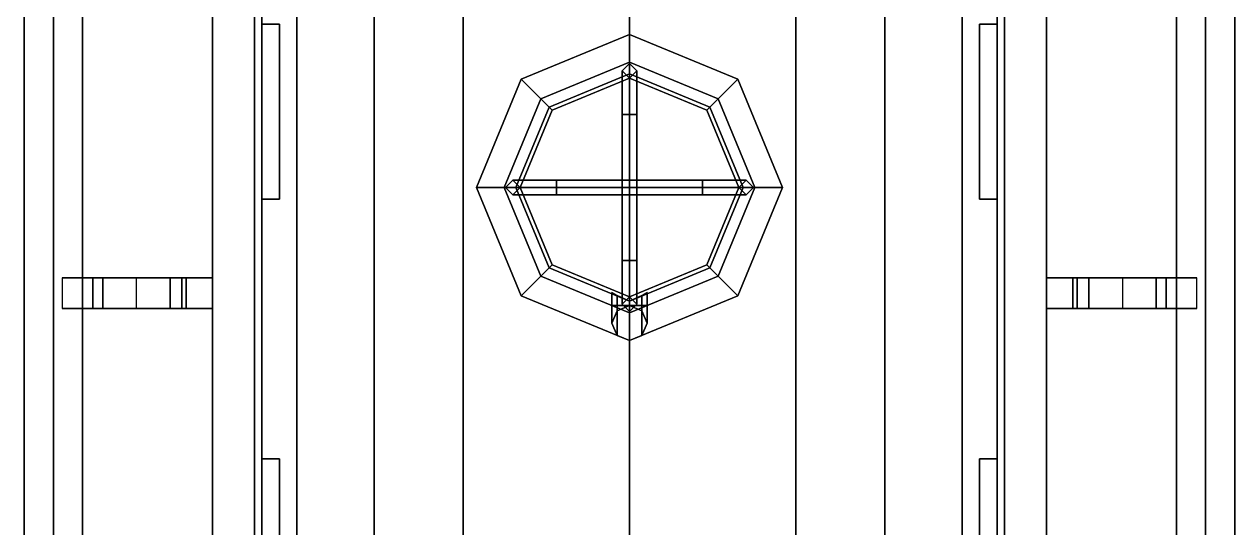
# Model space of a CAD drawing. Extents: x -4.2 to 4.5, y -27.1 to 28.6.
# Drawn here: x -4.15 to 4.15, y -7.98 to -4.53 of the extents above; entities that cross this region are included whole.
import ezdxf

# ---------------------------------------------------------------- set-up
doc = ezdxf.new("R2010")
doc.units = 0
doc.layers.get('0').update_dxf_attribs({"linetype": 'CONTINUOUS'})
doc.layers.add('SUPERSTRUCTURE', color=3, linetype='CONTINUOUS')

msp = doc.modelspace()

# ---------------------------------------------------------------- linework, layer by layer
for points in [[(-2.52, 10.77, 3.56), (-2.52, -9.66, 3.56), (-2.52, -8.71, 3.73), (-2.52, 10.15, 3.73)], [(-2.52, 10.15, 4.7), (-2.52, -8.71, 4.7), (-2.52, -9.66, 4.8), (-2.52, 10.77, 4.8)], [(2.52, -8.71, 3.73), (2.52, -9.66, 3.56), (2.52, 10.77, 3.56), (2.52, 10.15, 3.73)], [(2.52, -9.66, 4.8), (2.52, -8.71, 4.7), (2.52, 10.15, 4.7), (2.52, 10.77, 4.8)], [(-2.28, -9.36, 0.89), (-2.28, 2.44, 0.89), (-3.95, 0, 0.89), (-3.95, -11.13, 0.89)], [(3.95, -11.13, 0.89), (3.95, 0, 0.89), (2.28, 2.44, 0.89), (2.28, -9.36, 0.89)], [(-4.15, 0, 0.5), (-4.15, 0, 0.25), (-4.15, -11.13, 0.25), (-4.15, -11.13, 0.5)], [(-4.15, -11.13, 0.25), (-4.15, 0, 0.25), (-3.95, 0, 0.25), (-3.95, -11.13, 0.25)], [(-3.95, -11.13, 0.5), (-3.95, 0, 0.5), (-4.15, 0, 0.5), (-4.15, -11.13, 0.5)], [(-3.95, 0), (-3.95, 0, -1.15), (-3.95, -11.13, -1.15), (-3.95, -11.13)], [(-3.95, 0, -1.15), (-3.75, 0, -1.36), (-3.75, -11.13, -1.36), (-3.95, -11.13, -1.15)], [(-3.95, 0, 0.25), (-3.95, 0), (-3.95, -11.13), (-3.95, -11.13, 0.25)], [(-3.95, 0, 0.89), (-3.95, 0, 0.5), (-3.95, -11.13, 0.5), (-3.95, -11.13, 0.89)], [(-3.75, -11.13, -1.36), (-3.75, 0, -1.36), (3.75, 0, -1.36), (3.75, -11.13, -1.36)], [(3.75, -11.13, -1.36), (3.75, 0, -1.36), (3.95, 0, -1.15), (3.95, -11.13, -1.15)], [(3.95, -11.13, -1.15), (3.95, 0, -1.15), (3.95, 0), (3.95, -11.13)], [(3.95, -11.13), (3.95, 0), (3.95, 0, 0.25), (3.95, -11.13, 0.25)], [(3.95, -11.13, 0.25), (3.95, 0, 0.25), (4.15, 0, 0.25), (4.15, -11.13, 0.25)], [(4.15, -11.13, 0.5), (4.15, 0, 0.5), (3.95, 0, 0.5), (3.95, -11.13, 0.5)], [(3.95, -11.13, 0.5), (3.95, 0, 0.5), (3.95, 0, 0.89), (3.95, -11.13, 0.89)], [(4.15, 0, 0.25), (4.15, 0, 0.5), (4.15, -11.13, 0.5), (4.15, -11.13, 0.25)], [(-2.52, -4.53, 4.7), (-2.52, -4.53, 3.73), (-2.4, -4.53, 3.73), (-2.4, -4.53, 4.7)], [(-2.52, -4.53, 3.73), (-2.52, -5.73, 3.73), (-2.4, -5.73, 3.73), (-2.4, -4.53, 3.73)], [(-2.4, -4.53, 3.73), (-2.4, -5.73, 3.73), (-2.4, -5.73, 4.7), (-2.4, -4.53, 4.7)], [(2.4, -5.73, 4.7), (2.4, -5.73, 3.73), (2.4, -4.53, 3.73), (2.4, -4.53, 4.7)], [(2.4, -4.53, 4.7), (2.4, -4.53, 3.73), (2.52, -4.53, 3.73), (2.52, -4.53, 4.7)], [(2.4, -4.53, 3.73), (2.4, -5.73, 3.73), (2.52, -5.73, 3.73), (2.52, -4.53, 3.73)], [(0, -4.6, 5.84), (-0.7425, -4.9075, 5.84), (-0.5515, -5.0985, 6.04), (0, -4.87, 6.04)], [(0, -4.6, 5.39), (-0.7425, -4.9075, 5.27), (-0.7425, -4.9075, 5.84), (0, -4.6, 5.84)], [(0.7425, -4.9075, 5.84), (0, -4.6, 5.84), (0, -4.87, 6.04), (0.5515, -5.0985, 6.04)], [(0.7425, -4.9075, 5.27), (0, -4.6, 5.39), (0, -4.6, 5.84), (0.7425, -4.9075, 5.84)], [(0, -4.79, 9.15), (-0.6081, -5.0419, 9.15), (-0.5303, -5.1197, 9.15), (0, -4.9, 9.15)], [(0, -4.79, 8.95), (-0.6081, -5.0419, 8.95), (-0.6081, -5.0419, 9.15), (0, -4.79, 9.15)], [(0, -4.8, 9.15), (-0.05, -4.85, 9.15), (-0.05, -5.15, 9.31), (0, -5.15, 9.36)], [(0.6081, -5.0419, 9.15), (0, -4.79, 9.15), (0, -4.9, 9.15), (0.5303, -5.1197, 9.15)], [(0.6081, -5.0419, 8.95), (0, -4.79, 8.95), (0, -4.79, 9.15), (0.6081, -5.0419, 9.15)], [(0.05, -4.85, 9.15), (0, -4.8, 9.15), (0, -5.15, 9.36), (0.05, -5.15, 9.31)], [(0, -4.87, 6.04), (-0.5515, -5.0985, 6.04), (-0.5515, -5.0985, 8.95), (0, -4.87, 8.95)], [(-0.05, -4.85, 9.15), (0, -4.9, 9.15), (0, -5.15, 9.26), (-0.05, -5.15, 9.31)], [(0, -4.9, 9.15), (0.05, -4.85, 9.15), (0.05, -5.15, 9.31), (0, -5.15, 9.26)], [(0.5515, -5.0985, 6.04), (0, -4.87, 6.04), (0, -4.87, 8.95), (0.5515, -5.0985, 8.95)], [(-0.7425, -4.9075, 5.84), (-1.05, -5.65, 5.84), (-0.78, -5.65, 6.04), (-0.5515, -5.0985, 6.04)], [(-0.7425, -4.9075, 5.27), (-1.05, -5.65, 5.22), (-1.05, -5.65, 5.84), (-0.7425, -4.9075, 5.84)], [(-0.5303, -5.1197, 5.15), (0, -4.9, 5.15), (0, -4.9, 9.15), (-0.5303, -5.1197, 9.15)], [(0, -4.9, 5.15), (0.5303, -5.1197, 5.15), (0.5303, -5.1197, 9.15), (0, -4.9, 9.15)], [(1.05, -5.65, 5.84), (0.7425, -4.9075, 5.84), (0.5515, -5.0985, 6.04), (0.78, -5.65, 6.04)], [(1.05, -5.65, 5.22), (0.7425, -4.9075, 5.27), (0.7425, -4.9075, 5.84), (1.05, -5.65, 5.84)], [(-0.6081, -5.0419, 9.15), (-0.86, -5.65, 9.15), (-0.75, -5.65, 9.15), (-0.5303, -5.1197, 9.15)], [(-0.6081, -5.0419, 8.95), (-0.86, -5.65, 8.95), (-0.86, -5.65, 9.15), (-0.6081, -5.0419, 9.15)], [(0.86, -5.65, 9.15), (0.6081, -5.0419, 9.15), (0.5303, -5.1197, 9.15), (0.75, -5.65, 9.15)], [(0.86, -5.65, 8.95), (0.6081, -5.0419, 8.95), (0.6081, -5.0419, 9.15), (0.86, -5.65, 9.15)], [(-0.5515, -5.0985, 6.04), (-0.78, -5.65, 6.04), (-0.78, -5.65, 8.95), (-0.5515, -5.0985, 8.95)], [(-0.75, -5.65, 5.15), (-0.5303, -5.1197, 5.15), (-0.5303, -5.1197, 9.15), (-0.75, -5.65, 9.15)], [(0.5303, -5.1197, 5.15), (0.75, -5.65, 5.15), (0.75, -5.65, 9.15), (0.5303, -5.1197, 9.15)], [(0.78, -5.65, 6.04), (0.5515, -5.0985, 6.04), (0.5515, -5.0985, 8.95), (0.78, -5.65, 8.95)], [(-0.05, -5.15, 9.31), (0, -5.15, 9.26), (0, -5.65, 9.32), (-0.05, -5.65, 9.37)], [(0, -5.15, 9.36), (-0.05, -5.15, 9.31), (-0.05, -5.65, 9.37), (0, -5.65, 9.42)], [(0, -5.15, 9.26), (0.05, -5.15, 9.31), (0.05, -5.65, 9.37), (0, -5.65, 9.32)], [(0.05, -5.15, 9.31), (0, -5.15, 9.36), (0, -5.65, 9.42), (0.05, -5.65, 9.37)], [(-0.8, -5.6, 9.15), (-0.85, -5.65, 9.15), (-0.5, -5.65, 9.36), (-0.5, -5.6, 9.31)], [(-0.75, -5.65, 9.15), (-0.8, -5.6, 9.15), (-0.5, -5.6, 9.31), (-0.5, -5.65, 9.26)], [(-0.5, -5.65, 9.26), (-0.5, -5.6, 9.31), (0, -5.6, 9.37), (0, -5.65, 9.32)], [(-0.5, -5.6, 9.31), (-0.5, -5.65, 9.36), (0, -5.65, 9.42), (0, -5.6, 9.37)], [(0.5, -5.6, 9.31), (0.5, -5.65, 9.26), (0, -5.65, 9.32), (0, -5.6, 9.37)], [(0.5, -5.65, 9.36), (0.5, -5.6, 9.31), (0, -5.6, 9.37), (0, -5.65, 9.42)], [(0.8, -5.6, 9.15), (0.75, -5.65, 9.15), (0.5, -5.65, 9.26), (0.5, -5.6, 9.31)], [(0.85, -5.65, 9.15), (0.8, -5.6, 9.15), (0.5, -5.6, 9.31), (0.5, -5.65, 9.36)], [(-1.05, -5.65, 5.84), (-0.7425, -6.3925, 5.84), (-0.5515, -6.2015, 6.04), (-0.78, -5.65, 6.04)], [(-1.05, -5.65, 5.22), (-0.7425, -6.3925, 5.27), (-0.7425, -6.3925, 5.84), (-1.05, -5.65, 5.84)], [(-0.86, -5.65, 9.15), (-0.6081, -6.2581, 9.15), (-0.5303, -6.1803, 9.15), (-0.75, -5.65, 9.15)], [(-0.86, -5.65, 8.95), (-0.6081, -6.2581, 8.95), (-0.6081, -6.2581, 9.15), (-0.86, -5.65, 9.15)], [(-0.85, -5.65, 9.15), (-0.8, -5.7, 9.15), (-0.5, -5.7, 9.31), (-0.5, -5.65, 9.36)], [(-0.8, -5.7, 9.15), (-0.75, -5.65, 9.15), (-0.5, -5.65, 9.26), (-0.5, -5.7, 9.31)], [(-0.78, -5.65, 6.04), (-0.5515, -6.2015, 6.04), (-0.5515, -6.2015, 8.95), (-0.78, -5.65, 8.95)], [(-0.5303, -6.1803, 5.15), (-0.75, -5.65, 5.15), (-0.75, -5.65, 9.15), (-0.5303, -6.1803, 9.15)], [(-0.5, -5.7, 9.31), (-0.5, -5.65, 9.26), (0, -5.65, 9.32), (0, -5.7, 9.37)], [(-0.5, -5.65, 9.36), (-0.5, -5.7, 9.31), (0, -5.7, 9.37), (0, -5.65, 9.42)], [(0, -6.15, 9.26), (-0.05, -6.15, 9.31), (-0.05, -5.65, 9.37), (0, -5.65, 9.32)], [(-0.05, -6.15, 9.31), (0, -6.15, 9.36), (0, -5.65, 9.42), (-0.05, -5.65, 9.37)], [(0.05, -6.15, 9.31), (0, -6.15, 9.26), (0, -5.65, 9.32), (0.05, -5.65, 9.37)], [(0, -6.15, 9.36), (0.05, -6.15, 9.31), (0.05, -5.65, 9.37), (0, -5.65, 9.42)], [(0.5, -5.65, 9.26), (0.5, -5.7, 9.31), (0, -5.7, 9.37), (0, -5.65, 9.32)], [(0.5, -5.7, 9.31), (0.5, -5.65, 9.36), (0, -5.65, 9.42), (0, -5.7, 9.37)], [(0.75, -5.65, 9.15), (0.8, -5.7, 9.15), (0.5, -5.7, 9.31), (0.5, -5.65, 9.26)], [(0.8, -5.7, 9.15), (0.85, -5.65, 9.15), (0.5, -5.65, 9.36), (0.5, -5.7, 9.31)], [(0.75, -5.65, 5.15), (0.5303, -6.1803, 5.15), (0.5303, -6.1803, 9.15), (0.75, -5.65, 9.15)], [(0.6081, -6.2581, 9.15), (0.86, -5.65, 9.15), (0.75, -5.65, 9.15), (0.5303, -6.1803, 9.15)], [(0.5515, -6.2015, 6.04), (0.78, -5.65, 6.04), (0.78, -5.65, 8.95), (0.5515, -6.2015, 8.95)], [(0.7425, -6.3925, 5.84), (1.05, -5.65, 5.84), (0.78, -5.65, 6.04), (0.5515, -6.2015, 6.04)], [(0.6081, -6.2581, 8.95), (0.86, -5.65, 8.95), (0.86, -5.65, 9.15), (0.6081, -6.2581, 9.15)], [(0.7425, -6.3925, 5.27), (1.05, -5.65, 5.22), (1.05, -5.65, 5.84), (0.7425, -6.3925, 5.84)], [(-2.4, -5.73, 4.7), (-2.4, -5.73, 3.73), (-2.52, -5.73, 3.73), (-2.52, -5.73, 4.7)], [(-2.52, -5.73, 3.73), (-2.52, -7.51, 3.73), (-2.52, -7.51, 4.7), (-2.52, -5.73, 4.7)], [(2.52, -5.73, 4.7), (2.52, -5.73, 3.73), (2.4, -5.73, 3.73), (2.4, -5.73, 4.7)], [(2.52, -7.51, 4.7), (2.52, -7.51, 3.73), (2.52, -5.73, 3.73), (2.52, -5.73, 4.7)], [(-0.7425, -6.3925, 5.84), (0, -6.7, 5.84), (0, -6.43, 6.04), (-0.5515, -6.2015, 6.04)], [(-0.6081, -6.2581, 9.15), (0, -6.51, 9.15), (0, -6.4, 9.15), (-0.5303, -6.1803, 9.15)], [(-0.5515, -6.2015, 6.04), (0, -6.43, 6.04), (0, -6.43, 8.95), (-0.5515, -6.2015, 8.95)], [(0, -6.4, 5.15), (-0.5303, -6.1803, 5.15), (-0.5303, -6.1803, 9.15), (0, -6.4, 9.15)], [(0, -6.4, 9.15), (-0.05, -6.45, 9.15), (-0.05, -6.15, 9.31), (0, -6.15, 9.26)], [(-0.05, -6.45, 9.15), (0, -6.5, 9.15), (0, -6.15, 9.36), (-0.05, -6.15, 9.31)], [(0.05, -6.45, 9.15), (0, -6.4, 9.15), (0, -6.15, 9.26), (0.05, -6.15, 9.31)], [(0, -6.5, 9.15), (0.05, -6.45, 9.15), (0.05, -6.15, 9.31), (0, -6.15, 9.36)], [(0.5303, -6.1803, 5.15), (0, -6.4, 5.15), (0, -6.4, 9.15), (0.5303, -6.1803, 9.15)], [(0, -6.51, 9.15), (0.6081, -6.2581, 9.15), (0.5303, -6.1803, 9.15), (0, -6.4, 9.15)], [(0, -6.43, 6.04), (0.5515, -6.2015, 6.04), (0.5515, -6.2015, 8.95), (0, -6.43, 8.95)], [(0, -6.7, 5.84), (0.7425, -6.3925, 5.84), (0.5515, -6.2015, 6.04), (0, -6.43, 6.04)], [(-3.07, -6.27, 1.52), (-3.89, -6.27, 0.89), (-3.89, -6.48, 0.89), (-3.07, -6.48, 1.52)], [(-2.86, -6.27, 1.52), (-3.38, -6.27, 0.89), (-3.89, -6.27, 0.89), (-3.07, -6.27, 1.52)], [(-3.68, -6.27, 3.3), (-3.15, -6.27, 2.67), (-3.15, -6.48, 2.67), (-3.68, -6.48, 3.3)], [(-3.61, -6.27, 3.3), (-3.04, -6.27, 2.67), (-3.15, -6.27, 2.67), (-3.68, -6.27, 3.3)], [(-3.61, -6.48, 3.3), (-3.61, -6.27, 3.3), (-3.68, -6.27, 3.3), (-3.68, -6.48, 3.3)], [(-3.04, -6.48, 2.67), (-3.04, -6.27, 2.67), (-3.61, -6.27, 3.3), (-3.61, -6.48, 3.3)], [(-3.38, -6.48, 0.89), (-3.38, -6.27, 0.89), (-2.86, -6.27, 1.52), (-2.86, -6.48, 1.52)], [(-3.15, -6.27, 2.67), (-3.07, -6.27, 1.52), (-3.07, -6.48, 1.52), (-3.15, -6.48, 2.67)], [(-3.04, -6.27, 2.67), (-2.86, -6.27, 1.52), (-3.07, -6.27, 1.52), (-3.15, -6.27, 2.67)], [(-2.86, -6.48, 1.52), (-2.86, -6.27, 1.52), (-3.04, -6.27, 2.67), (-3.04, -6.48, 2.67)], [(-0.6081, -6.2581, 8.95), (0, -6.51, 8.95), (0, -6.51, 9.15), (-0.6081, -6.2581, 9.15)], [(0, -6.51, 8.95), (0.6081, -6.2581, 8.95), (0.6081, -6.2581, 9.15), (0, -6.51, 9.15)], [(2.86, -6.27, 1.52), (2.86, -6.48, 1.52), (3.04, -6.48, 2.67), (3.04, -6.27, 2.67)], [(3.15, -6.27, 2.67), (3.07, -6.27, 1.52), (2.86, -6.27, 1.52), (3.04, -6.27, 2.67)], [(3.38, -6.27, 0.89), (3.38, -6.48, 0.89), (2.86, -6.48, 1.52), (2.86, -6.27, 1.52)], [(3.07, -6.27, 1.52), (3.89, -6.27, 0.89), (3.38, -6.27, 0.89), (2.86, -6.27, 1.52)], [(3.04, -6.27, 2.67), (3.04, -6.48, 2.67), (3.61, -6.48, 3.3), (3.61, -6.27, 3.3)], [(3.68, -6.27, 3.3), (3.15, -6.27, 2.67), (3.04, -6.27, 2.67), (3.61, -6.27, 3.3)], [(3.15, -6.48, 2.67), (3.07, -6.48, 1.52), (3.07, -6.27, 1.52), (3.15, -6.27, 2.67)], [(3.07, -6.48, 1.52), (3.89, -6.48, 0.89), (3.89, -6.27, 0.89), (3.07, -6.27, 1.52)], [(3.68, -6.48, 3.3), (3.15, -6.48, 2.67), (3.15, -6.27, 2.67), (3.68, -6.27, 3.3)], [(3.61, -6.27, 3.3), (3.61, -6.48, 3.3), (3.68, -6.48, 3.3), (3.68, -6.27, 3.3)], [(-0.0849, -6.39, 8.2549), (-0.12, -6.37, 8.17), (-0.12, -6.46, 8.17), (-0.0849, -6.46, 8.2549)], [(-0.12, -6.37, 8.17), (-0.0849, -6.39, 8.0851), (-0.0849, -6.46, 8.0851), (-0.12, -6.46, 8.17)], [(0, -6.43, 8.29), (-0.0849, -6.39, 8.2549), (-0.0849, -6.46, 8.2549), (0, -6.46, 8.29)], [(-0.0849, -6.39, 8.0851), (0, -6.43, 8.05), (0, -6.46, 8.05), (-0.0849, -6.46, 8.0851)], [(0.0849, -6.39, 8.2549), (0, -6.43, 8.29), (0, -6.46, 8.29), (0.0849, -6.46, 8.2549)], [(0, -6.43, 8.05), (0.0849, -6.39, 8.0851), (0.0849, -6.46, 8.0851), (0, -6.46, 8.05)], [(0.12, -6.37, 8.17), (0.0849, -6.39, 8.2549), (0.0849, -6.46, 8.2549), (0.12, -6.46, 8.17)], [(0.0849, -6.39, 8.0851), (0.12, -6.37, 8.17), (0.12, -6.46, 8.17), (0.0849, -6.46, 8.0851)], [(-0.7425, -6.3925, 5.27), (0, -6.7, 5.39), (0, -6.7, 5.84), (-0.7425, -6.3925, 5.84)], [(-0.0849, -6.46, 8.2549), (-0.12, -6.46, 8.17), (-0.12, -6.58, 8.05), (-0.0849, -6.6649, 8.05)], [(-0.12, -6.46, 8.17), (-0.0849, -6.46, 8.0851), (-0.0849, -6.4951, 8.05), (-0.12, -6.58, 8.05)], [(0, -6.46, 6.02), (-0.0849, -6.4951, 5.96), (-0.0849, -6.4951, 8.05), (0, -6.46, 8.05)], [(0, -6.46, 8.29), (-0.0849, -6.46, 8.2549), (-0.0849, -6.6649, 8.05), (0, -6.7, 8.05)], [(-0.0849, -6.46, 8.0851), (0, -6.46, 8.05), (0, -6.46, 8.05), (-0.0849, -6.4951, 8.05)], [(0, -6.7, 5.39), (0.7425, -6.3925, 5.27), (0.7425, -6.3925, 5.84), (0, -6.7, 5.84)], [(0.0849, -6.4951, 5.96), (0, -6.46, 6.02), (0, -6.46, 8.05), (0.0849, -6.4951, 8.05)], [(0.0849, -6.46, 8.2549), (0, -6.46, 8.29), (0, -6.7, 8.05), (0.0849, -6.6649, 8.05)], [(0, -6.46, 8.05), (0.0849, -6.46, 8.0851), (0.0849, -6.4951, 8.05), (0, -6.46, 8.05)], [(0.12, -6.46, 8.17), (0.0849, -6.46, 8.2549), (0.0849, -6.6649, 8.05), (0.12, -6.58, 8.05)], [(0.0849, -6.46, 8.0851), (0.12, -6.46, 8.17), (0.12, -6.58, 8.05), (0.0849, -6.4951, 8.05)], [(-3.07, -6.48, 1.52), (-3.89, -6.48, 0.89), (-3.38, -6.48, 0.89), (-2.86, -6.48, 1.52)], [(-3.68, -6.48, 3.3), (-3.15, -6.48, 2.67), (-3.04, -6.48, 2.67), (-3.61, -6.48, 3.3)], [(-3.15, -6.48, 2.67), (-3.07, -6.48, 1.52), (-2.86, -6.48, 1.52), (-3.04, -6.48, 2.67)], [(-0.0849, -6.4951, 5.96), (-0.12, -6.58, 5.89), (-0.12, -6.58, 8.05), (-0.0849, -6.4951, 8.05)], [(0.12, -6.58, 5.89), (0.0849, -6.4951, 5.96), (0.0849, -6.4951, 8.05), (0.12, -6.58, 8.05)], [(3.04, -6.48, 2.67), (2.86, -6.48, 1.52), (3.07, -6.48, 1.52), (3.15, -6.48, 2.67)], [(2.86, -6.48, 1.52), (3.38, -6.48, 0.89), (3.89, -6.48, 0.89), (3.07, -6.48, 1.52)], [(3.61, -6.48, 3.3), (3.04, -6.48, 2.67), (3.15, -6.48, 2.67), (3.68, -6.48, 3.3)], [(-0.12, -6.58, 5.89), (-0.0849, -6.6649, 5.84), (-0.0849, -6.6649, 8.05), (-0.12, -6.58, 8.05)], [(0.0849, -6.6649, 5.84), (0.12, -6.58, 5.89), (0.12, -6.58, 8.05), (0.0849, -6.6649, 8.05)], [(-0.0849, -6.6649, 5.84), (0, -6.7, 5.84), (0, -6.7, 8.05), (-0.0849, -6.6649, 8.05)], [(0, -6.7, 5.84), (0.0849, -6.6649, 5.84), (0.0849, -6.6649, 8.05), (0, -6.7, 8.05)], [(-2.52, -7.51, 4.7), (-2.52, -7.51, 3.73), (-2.4, -7.51, 3.73), (-2.4, -7.51, 4.7)], [(-2.52, -7.51, 3.73), (-2.52, -8.71, 3.73), (-2.4, -8.71, 3.73), (-2.4, -7.51, 3.73)], [(-2.4, -7.51, 3.73), (-2.4, -8.71, 3.73), (-2.4, -8.71, 4.7), (-2.4, -7.51, 4.7)], [(2.4, -8.71, 4.7), (2.4, -8.71, 3.73), (2.4, -7.51, 3.73), (2.4, -7.51, 4.7)], [(2.4, -7.51, 4.7), (2.4, -7.51, 3.73), (2.52, -7.51, 3.73), (2.52, -7.51, 4.7)], [(2.4, -7.51, 3.73), (2.4, -8.71, 3.73), (2.52, -8.71, 3.73), (2.52, -7.51, 3.73)]]:
    msp.add_3dface(points)
at = {"layer": 'SUPERSTRUCTURE'}
for points in [[(-2.86, 11.13, 4.96), (-2.86, -10.52, 4.96), (-1.75, -10.52, 5.12), (-1.75, 11.52, 5.12)], [(-1.75, -10.52, 5.12), (0, -10.52, 5.39), (0, 11.52, 5.39), (-1.75, 11.52, 5.12)], [(0, 11.52, 5.39), (0, -10.52, 5.39), (1.75, -10.52, 5.12), (1.75, 11.52, 5.12)], [(1.75, -10.52, 5.12), (2.86, -10.52, 4.96), (2.86, 11.13, 4.96), (1.75, 11.52, 5.12)], [(-2.57, 11.23, 2.75), (-2.57, -9.66, 2.75), (-2.57, -0.43, 2.98), (-2.57, 7.21, 2.98)], [(2.57, -0.43, 2.98), (2.57, -9.66, 2.75), (2.57, 11.23, 2.75), (2.57, 7.21, 2.98)], [(-2.86, 11.13, 4.8), (-2.86, -10.52, 4.8), (-2.86, -10.52, 4.96), (-2.86, 11.13, 4.96)], [(2.86, -10.52, 4.96), (2.86, -10.52, 4.8), (2.86, 11.13, 4.8), (2.86, 11.13, 4.96)], [(-2.28, 2.44, 0.89), (-2.28, -9.36, 0.89), (-2.28, -9.36, 1.96), (-2.28, 2.44, 1.96)], [(-2.28, 2.44, 1.96), (-2.28, -9.36, 1.96), (-1.14, -9.36, 2.59), (-1.14, 2.44, 2.59)], [(-1.14, 2.44, 2.59), (-1.14, -9.36, 2.59), (1.14, -9.36, 2.59), (1.14, 2.44, 2.59)], [(1.14, -9.36, 2.59), (2.28, -9.36, 1.96), (2.28, 2.44, 1.96), (1.14, 2.44, 2.59)], [(2.28, -9.36, 1.96), (2.28, -9.36, 0.89), (2.28, 2.44, 0.89), (2.28, 2.44, 1.96)], [(-2.57, -0.43, 2.98), (-2.57, -9.66, 2.75), (-2.57, -9.66, 3.56), (-2.57, -0.43, 3.56)], [(-2.57, -0.43, 3.56), (-2.57, -9.66, 3.56), (-2.52, -9.66, 3.56), (-2.52, -0.43, 3.56)], [(2.52, -0.43, 3.56), (2.52, -9.66, 3.56), (2.57, -9.66, 3.56), (2.57, -0.43, 3.56)], [(2.57, -9.66, 3.56), (2.57, -9.66, 2.75), (2.57, -0.43, 2.98), (2.57, -0.43, 3.56)]]:
    msp.add_3dface(points, dxfattribs=at)

doc.saveas('drawing.dxf')
